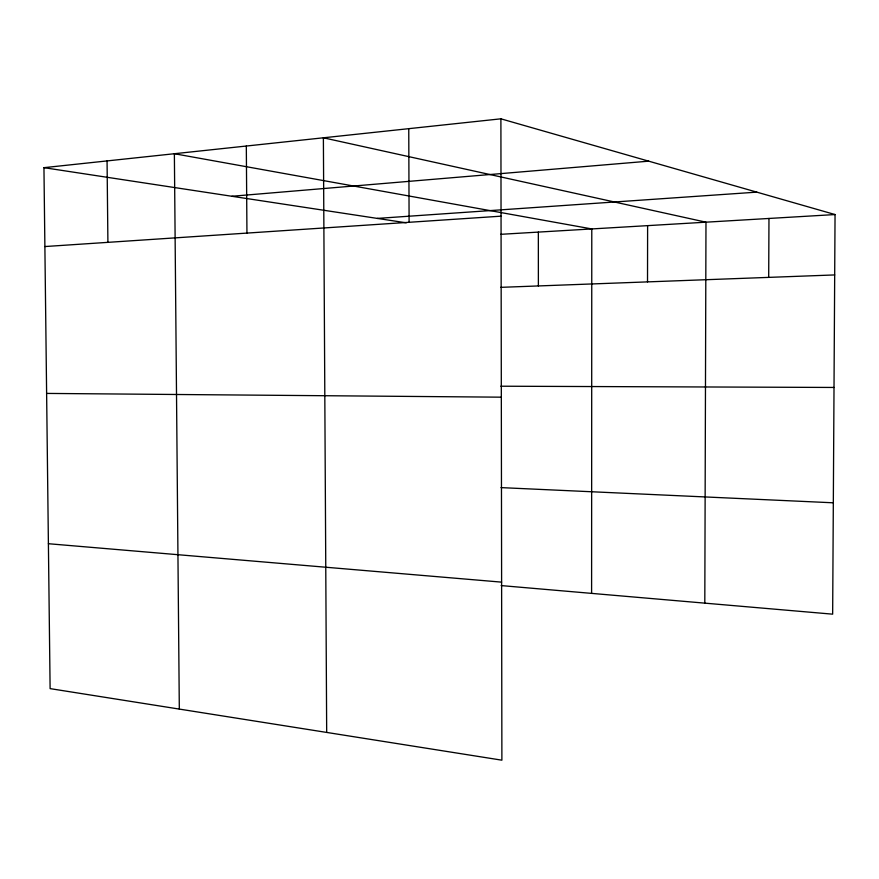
<?xml version="1.0" encoding="UTF-8"?>
<svg xmlns="http://www.w3.org/2000/svg" width="879" height="879" viewBox="0 0 879 879"><rect width="100%" height="100%" fill="white"/><g stroke="black" fill="none" stroke-linecap="round" stroke-linejoin="round"><path stroke-width="1.32" d="M591.6 593.38L591.787 228.936L174.372 153.726L179.316 709.078M647.515 281.884L647.614 225.639M704.804 603.148L705.98 222.189L323.384 137.794L326.68 732.427M768.696 277.379L768.971 218.464M500.898 118.819L501.887 760.181L50.114 688.62L43.95 167.669L500.898 118.819L835.05 214.553L832.655 614.168L501.151 585.579M231.891 196.27L648.702 161.165M377.3 218.41L756.786 192.138M44.884 246.549L501.052 216.168M500.601 234.33L835.05 214.553M500.689 287.345L834.687 274.929M500.843 386.211L834.017 387.452M46.62 393.418L501.327 397.176M500.997 487.614L833.325 502.799M48.4 543.716L501.612 582.14M43.95 167.669L406.252 222.816M107.062 160.923L107.908 242.351M246.318 146.035L246.944 233.089M408.757 128.675L409.098 222.288M538.344 232.1L538.377 285.939"/></g></svg>
